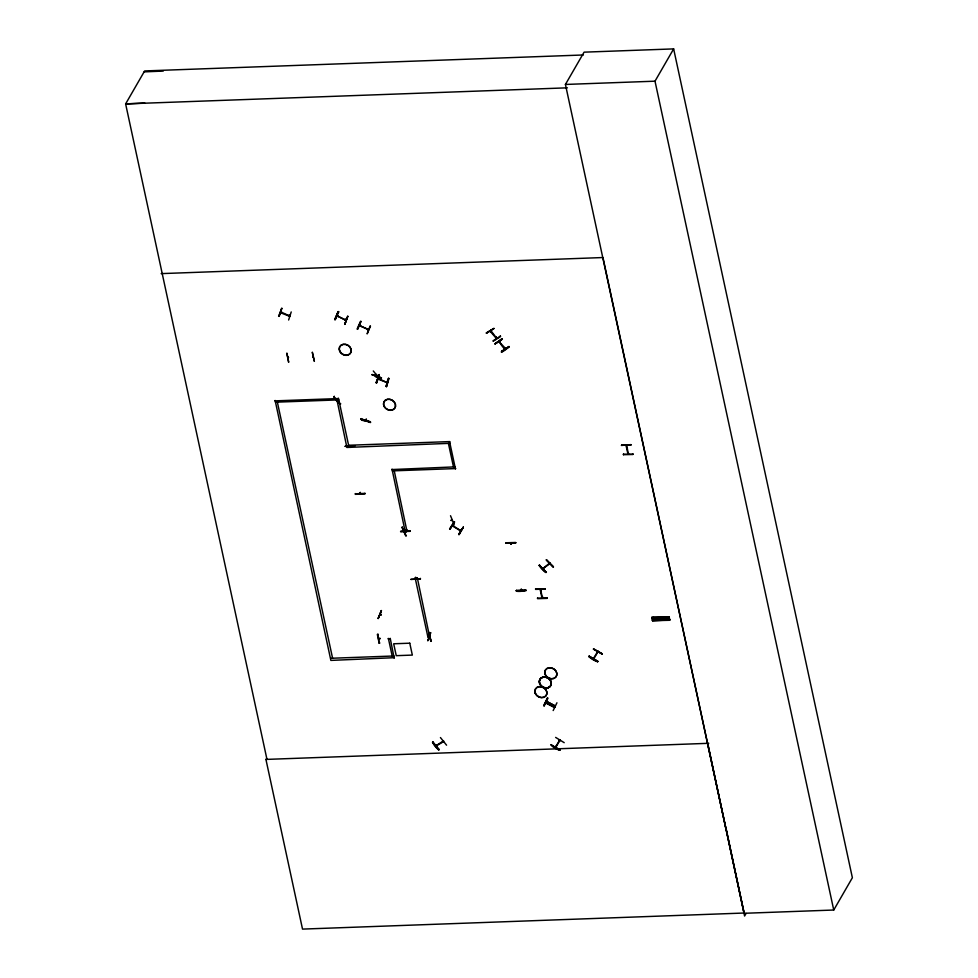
<?xml version="1.0" encoding="UTF-8"?>
<svg xmlns="http://www.w3.org/2000/svg" width="978" height="978" viewBox="0 0 978 978"><rect width="100%" height="100%" fill="white"/><g stroke="black" fill="none" stroke-linecap="round" stroke-linejoin="round"><path stroke-width="1.47" d="M436.799 745.652L436.041 746.055L443.535 741.642L442.875 742.033M443.45 741.679L443.364 740.872M540.761 588.744L540.7 590.199L540.162 589.233M540.149 589.416L542.008 598.047L542.313 597.497M540.712 590.076L540.895 588.927M542.729 597.399L542.044 597.974L541.788 597.142M542.399 597.864L540.577 589.404M626.006 445.332L627.962 454.11L628.218 453.547M628.279 452.777L627.864 454.012L628.047 452.741M365.955 420.552L366.444 419.256L366.102 420.418M376.885 376.444L376.64 377.349L376.885 376.628M360.527 493.034C360.259 493.413 359.012 492.79 360.136 493.23M405.772 531.017L405.711 532.472L405.173 531.494M415.711 578.597L416.029 578.12M493.022 340.845L500.32 336.175M501.653 351.139L501.58 351.395M509.135 347.068C493.707 356.285 505.504 351.249 508.927 346.42M511.311 543.915L510.724 543.12M520.699 589.624L520.834 590.235M521.091 589.453L521.25 590.406L521.58 589.746M521.311 590.223L521.335 589.049L520.895 590.333M669.722 620.272L652.534 620.724L669.771 619.954L669.172 616.996L651.874 617.375L652.081 618.12L669.27 617.668L669.233 616.886M652.558 620.761L652.424 620.113L669.771 619.954L652.424 620.15M669.307 617.583L652.081 618.084M288.498 357.642L287.825 358.034L287.984 357.251M405.613 530.981L405.173 531.078M451.873 520.076L451.225 520.651L451.518 519.746M550.565 705.052L550.981 704.221M372.031 374.635L381.493 377.863M491.213 331.395L490.638 331.86L490.333 330.588M490.112 331.187L496.457 338.547L496.922 337.703C496.457 339.354 494.941 337.398 496.469 337.178M490.87 331.297L490.369 330.894M495.797 337.826L496.726 338.327L490.785 330.54M498.878 341.188L499.269 342.483L499.795 341.64M499.073 341.603L499.147 342.349M499.342 341.126C500.064 344.011 505.43 350.919 505.479 348.29M288.241 358.046L288.437 357.373M313.131 357.141L312.948 356.249M537.521 598.316L537.631 597.961M547.02 597.974L537.484 598.23M547.13 597.705L547.081 598.377L537.594 598.683M633.035 453.706L632.986 454.415L623.499 454.684M364.941 493.279L364.88 494.037L355.381 494.33L355.43 493.572M420.442 578.377L420.393 579.135L410.894 579.379M420.332 578.731L410.882 579.428M525.944 590.749C506.824 590.296 521.323 592.925 525.993 590.003M371.982 374.757L381.444 378.009L372.141 374.452M360.968 419.281L360.968 419.281C361.823 421.873 371.958 420.247 370.405 422.569L360.955 419.317L361.224 418.596M376.334 377.153L376.457 376.481M365.906 419.965L365.796 419.623M376.933 376.64L376.273 377.202L376.823 375.858M376.799 382.691L376.127 382.765L379.219 374.586M376.139 382.753L379.207 374.586L376.652 382.96M386.151 382.19L386.726 381.432L386.322 382.349M386.029 386.493L388.621 378.131L386.176 386.224M388.596 378.413L386.554 386.665M386.518 386.64L388.963 378.559M556.042 746.165L555.345 747.363L559.905 739.698M556.079 746.923L555.687 747.473L560.211 739.869M559.978 740.468L559.159 740.969L559.734 739.796M593.34 658.659L593.695 658.035M597.692 651.262L597.118 652.436L597.509 651.641M594.001 657.632L593.304 658.83L597.876 651.165M279.268 316.224L278.596 316.285L281.847 308.192M278.999 316.407L281.725 308.388L279.182 316.224M289.708 316.359L288.852 315.698M288.632 320.002L291.224 311.933M405.32 531.494L405.479 530.687M379.819 638.658C377.337 638.169 380.576 640.015 379.88 638.096M429.085 636.751L428.682 637.24L429.88 636.372M543.389 568.035L542.717 568.621L549.856 562.998M543.682 567.631L543.609 568.45M548.817 564.037L549.502 563.744M543.218 568.401L549.709 563.854M555.382 747.29L556.091 746.862M381.286 610.7L378.156 618.475M381.334 610.773L378.18 618.573L381.493 610.504M380.087 614.062L379.709 614.807L380.723 614.917M428.425 635.651L427.851 636.47L428.743 637.204M428.694 636.825L428.132 636.165M430.613 632.839L427.814 640.847L430.675 632.607M334.696 319.549C342.141 303.033 335.491 316.517 335.356 319.525M338.669 311.811L334.757 319.537M335.197 319.794L338.51 312.006M345.906 320.417L336.945 315.808M347.642 316.432L344.782 324.378L347.801 316.163M344.794 324.341L347.752 316.432M357.104 329.048L360.466 321.359M361.004 321.322L357.545 329.305L360.845 321.53M359.782 324.867L359.501 325.332M359.965 326.029L360.405 325.161M368.633 329.195L368.205 329.5M370.491 326.163L367.129 333.889L370.087 325.943M546.262 701.617L555.211 706.238M547.423 698.121L543.634 705.639L544.281 705.639M548.01 698.121L544.208 705.627M544.123 705.908L547.362 698.133M553.169 710.554L556.947 702.766M545.602 702.938L554.526 707.62M545.797 702.546L554.881 706.947M280.747 311.884L289.61 315.955M280.967 311.872L280.38 312.63L281.517 312.764M281.199 313.046L281.615 312.129M289.133 315.234L288.779 316.016M289.256 315.185L288.706 316.016M289.904 315.442L289.476 316.359L290.063 315.601M286.786 353.413L288.681 362.288L286.957 353.192M288.058 357.153L287.899 358.119L288.388 357.153M394.403 657.693L330.87 660.407L275.136 400.467M275.515 402.19L338.816 399.88M277.361 402.117L332.581 658.218M312.3 352.471L314.366 361.359L312.373 352.263M313.278 356.236L312.703 357.178L313.4 356.322M338.718 311.823L338.058 311.848M337.312 315.381L336.933 316.163M337.434 315.344L336.86 316.163M337.777 316.163L338.07 315.649M338.131 315.772L337.63 316.505M345.381 319.244L345.051 320.112L345.515 319.207M346.139 319.513L345.686 320.405L346.298 319.684M359.549 324.855L359.342 325.723M360.173 326.077L360.479 325.466M367.716 328.755L367.386 329.623L367.85 328.718M368.486 329.024L368.364 329.672M368.523 329.464L359.256 325.637M334.317 396.224C332.789 396.836 339.977 405.332 340.674 403.743M336.97 399.953L346.897 447.459L450.247 443.303M337.581 399.476C337.263 400.161 338.632 400.112 337.911 399.855M348.975 446.995L338.437 398.168M338.095 399.146L337.349 399.99M338.241 399.183L337.667 400.369M373.29 370.968L379.562 378.657M376.053 375.161L375.564 375.65L375.699 374.745M376.151 374.88L375.638 375.601L376.432 374.403M376.286 375.307L376.652 374.66M377.153 375.968L376.664 377.264L377.202 376.175M378.168 378.303L386.97 382.594L387.374 381.677M378.388 378.29L378.266 378.694M379.134 378.828L378.633 379.452L379.048 378.535M345.21 446.237L354.708 445.944M348.596 445.271L449.88 441.591M349.941 445.931L349.855 447.288L350.405 446.102M350.271 445.919L350.185 447.288M366.114 419.134L366.2 419.758M387.545 381.836L387.092 382.545L377.936 379.122M350.197 447.374L350.527 446.714M565.431 84.45L584.074 52.164L673.646 48.9L852.376 877.743L833.745 910.029L744.16 913.293L565.431 84.45L655.003 81.186L673.646 48.9M364.941 493.364L355.271 493.841M406.946 529.697L404.868 530.174L392.031 469.159M392.398 470.883L455.699 468.572M394.244 470.809L406.714 530.1M493.976 328.351L486.641 333.046M490.112 331.273L490.577 330.43M490.76 331.897L491.237 331.053M495.797 337.911L496.188 337.214M495.1 343.816L502.069 338.804L495.259 343.657M500.369 335.833L500.565 336.518L493.303 341.2M499.135 341.016L498.597 341.738M448.401 443.376L453.486 466.922M504.355 348.51L504.892 347.74M505.528 348.498L498.976 341.579M410.247 531.078L400.711 531.335M330.735 658.28L394.036 655.981M404.733 530.761L404.305 531.36L405.21 531.152M404.916 531.188L404.525 531.714L404.745 530.797M405.112 531.69L405.503 530.797M405.381 532.484L405.919 531.201M402.606 526.983L402.019 527.325L405.723 535.92L406.383 535.541M410.222 531.042L400.589 531.519M455.332 466.861L391.799 469.562M380.308 614.074L379.733 614.893L381.029 614.661M379.819 614.539L380.943 614.367M380.931 614.404L380.625 615.223M378.034 634.16L377.349 634.441L379.195 643.279L379.88 642.986M378.767 638.683L379.305 638.561M454.159 524.501L450.516 515.712M415.454 577.436L415.638 578.328M429.476 637.191L429.941 636.678L427.936 637.155L415.234 578.267L415.784 577.423M415.907 577.509L415.234 578.609M429.208 636.116L428.608 637.179L429.672 637.143L417.313 577.79M451.102 520.296L452.276 519.673L452.117 520.479M454.11 521.763L449.587 528.866L450.21 528.89M461.139 530.247L460.76 531.03L452.313 525.797L452.643 525.027M450.039 529.061L454.611 521.787L450.063 529.159M453.511 525.553L453.12 526.347L452.349 525.919L452.875 525.064M453.462 525.43L452.948 526.286L453.523 525.748M392.19 656.042L388.376 638.377M394.171 658.096L390.222 638.316M459.941 530.479L460.369 529.77M460.504 529.746L460.601 530.944M460.577 530.981L461.103 530.113M463.315 527.105L459.122 534.734L458.804 534.171M458.645 534.44L463.327 527.13M428.706 632.57L431.09 641.397L428.926 632.326M427.814 636.397L428.291 635.688M428.547 636.874L429.061 635.945M429.66 636.287L428.829 636.849M430.76 641.165L428.865 632.534M515.773 542.668L506.262 542.961M511.323 542.643L510.907 544.012L510.993 542.656M511.457 542.827L510.834 543.927M511.249 544.098L511.592 543.438M516.482 590.296L516.433 591.054M433.022 741.837C431.481 742.424 438.45 751.055 439.171 749.466M539.538 564.929C538.23 565.443 545.663 573.768 546.409 572.069M436.188 745.15L435.919 745.615M440.43 737.546L446.579 745.187M436.225 745.187L435.907 745.749L443.584 740.859M437.068 745.138L436.787 745.737L436.86 744.955M546.286 560.003L553.499 566.885L546.482 559.722M442.838 741.177L442.569 741.654M543.059 567.973L542.827 568.475M439 749.698L432.851 742.07L439.11 749.527M550.088 563.242L549.746 563.768M545.198 588.744L535.699 589.086M631.103 444.782L621.605 445.124M540.101 589.416L540.431 588.756M553.12 567.179L546.396 559.893M540.7 590.199L541.03 589.538M628.622 453.437L628.279 454L626.666 444.782M626.47 445.919L626.8 444.966M623.487 454.758L623.536 454M542.374 596.739L542.668 597.582M542.472 596.69L541.959 597.974M628.377 452.728L627.949 454.012M546.372 701.434L555.308 706.079M545.944 702.29L554.734 707.204M589.269 656.091C587.925 657.13 597.692 662.901 597.949 661.214M593.414 649.16L602.326 653.879L593.585 648.854M594.306 657.815L593.78 658.915M594.355 657.937L593.78 658.035M598.169 651.336L597.485 652.619M551.311 744.625C549.954 745.664 559.734 751.434 559.978 749.747M555.626 737.4L564.208 742.681M556.348 746.348L555.773 747.424M559.55 740.175L559.184 740.847L559.783 740.603M560.162 740.053L559.514 741.153M661.287 617.106L661.886 620.052M663.035 617.057L663.634 620.003M664.514 617.118L665.187 619.954M666.324 616.971L666.923 619.918M667.485 616.935L668.096 619.881M725.859 828.452L602.961 257.544L161.174 273.62M744.16 913.293L726.336 829.662M746.067 913.452L744.588 916.019L707.73 743.341M588.878 656.751L597.595 661.813M589.221 656.165L596.666 660.553M593.732 658.891L597.876 651.923M593.475 649.05L602.155 654.172M539.049 565.443L545.895 572.595M546.25 572.338L539.343 565.198L546.176 572.374M333.767 396.75L340.503 403.975M432.447 742.351L438.621 749.955M405.369 531.531L404.525 531.641M406.176 535.785L402.08 527.276M379.195 643.267L377.85 634.355M486.188 332.923L493.817 328.62M486.482 333.205L493.78 328.51M495.039 343.791L502.362 339.097L495.1 343.926M501.494 351.408L508.853 346.677L501.604 351.481M359.281 325.319L368.266 329.623M375.686 375.613L376.078 374.916L375.344 375.393M452.374 525.492L453.327 526.078M460.002 530.186L460.956 530.773M549.587 563.462L548.89 563.988M337.031 315.857L345.919 320.063M144.108 71.883L163.289 71.064M144.805 103.081L125.624 103.9L266.97 759.38L265.93 759.417L708.769 743.304M583.401 54.976L144.646 70.942L125.624 103.9L567.411 87.824M274.904 400.87L338.205 398.572M630.896 444.611L621.482 445.442M621.482 445.32L630.981 444.966M623.377 454.269L632.998 454.342M415.234 578.267L417.08 578.194M535.577 589.404L545.076 589.049M545.076 588.927L535.492 588.915M388.144 638.781L389.99 638.72M266.945 759.258L265.906 759.295L302.52 929.1L744.319 913.024M345.087 446.42L354.611 446.127M515.638 542.973L506.127 543.267M506.054 542.778L515.565 542.497M506.139 543.145L515.65 542.851M651.874 617.375L669.184 617.008M669.649 619.38L652.338 619.746L669.539 619.318M550.357 703.891L549.978 704.649M380.026 614.587L380.833 615.003M370.54 422.117L361.065 418.865L370.515 422.203M452.569 525.565L460.809 530.626M289.61 316.31L280.503 312.703M405.503 531.494L405.357 532.387M428.022 636.165L428.939 636.58M546.409 701.312L555.345 705.969M557.497 748.304L559.942 749.82M463.23 527.35L458.743 534.44M415.283 578.609L415.516 577.888M655.003 81.186L833.745 910.029M449.648 441.995L455.467 468.975M410.088 531.347L400.589 531.641M360.173 493.597L360.283 492.325L359.843 493.609L359.672 492.802M653.744 617.411L654.343 620.358M651.996 617.448L652.595 620.394M516.384 590.553L525.883 590.26L516.323 590.565M589.123 656.336L597.754 661.556L589.123 656.336M551.164 744.869L559.783 750.089L551.164 744.869M409.77 643.194L393.682 643.781L396.249 655.676L412.337 655.089L409.77 643.194M384.073 406.445A6.284 5.232 30 0 0 394.513 408.559A6.284 5.232 30 0 0 389.867 399.427A6.284 5.232 30 0 0 384.073 406.445M384.207 406.237A6.259 5.208 30 0 0 394.611 408.339A6.259 5.208 30 0 0 389.977 399.256A6.259 5.208 30 0 0 384.207 406.237M545.235 674.637A6.284 5.232 30 0 0 555.614 677.302A6.284 5.232 30 0 0 551.555 668.023A6.284 5.232 30 0 0 545.235 674.637M545.296 674.514A6.296 5.245 30 0 0 555.7 677.192A6.296 5.245 30 0 0 551.629 667.888A6.296 5.245 30 0 0 545.296 674.514M535.284 693.524A6.284 5.232 30 0 0 545.675 696.189A6.284 5.232 30 0 0 541.604 686.911A6.284 5.232 30 0 0 535.284 693.524M535.443 693.304A6.247 5.196 30 0 0 545.761 695.969A6.247 5.196 30 0 0 541.726 686.752A6.247 5.196 30 0 0 535.443 693.304M539.685 683.94A6.284 5.232 30 0 0 550.076 686.605A6.284 5.232 30 0 0 546.005 677.326A6.284 5.232 30 0 0 539.685 683.94M539.844 683.72A6.247 5.196 30 0 0 550.162 686.385A6.247 5.196 30 0 0 546.127 677.167A6.247 5.196 30 0 0 539.844 683.72M539.746 683.818A6.296 5.245 30 0 0 550.149 686.495A6.296 5.245 30 0 0 546.079 677.204A6.296 5.245 30 0 0 539.746 683.818M339.757 351.505A6.284 5.232 30 0 0 350.197 353.608A6.284 5.232 30 0 0 345.552 344.488A6.284 5.232 30 0 0 339.757 351.505M339.904 351.285A6.259 5.208 30 0 0 350.295 353.376A6.259 5.208 30 0 0 345.674 344.293A6.259 5.208 30 0 0 339.904 351.285"/></g></svg>
